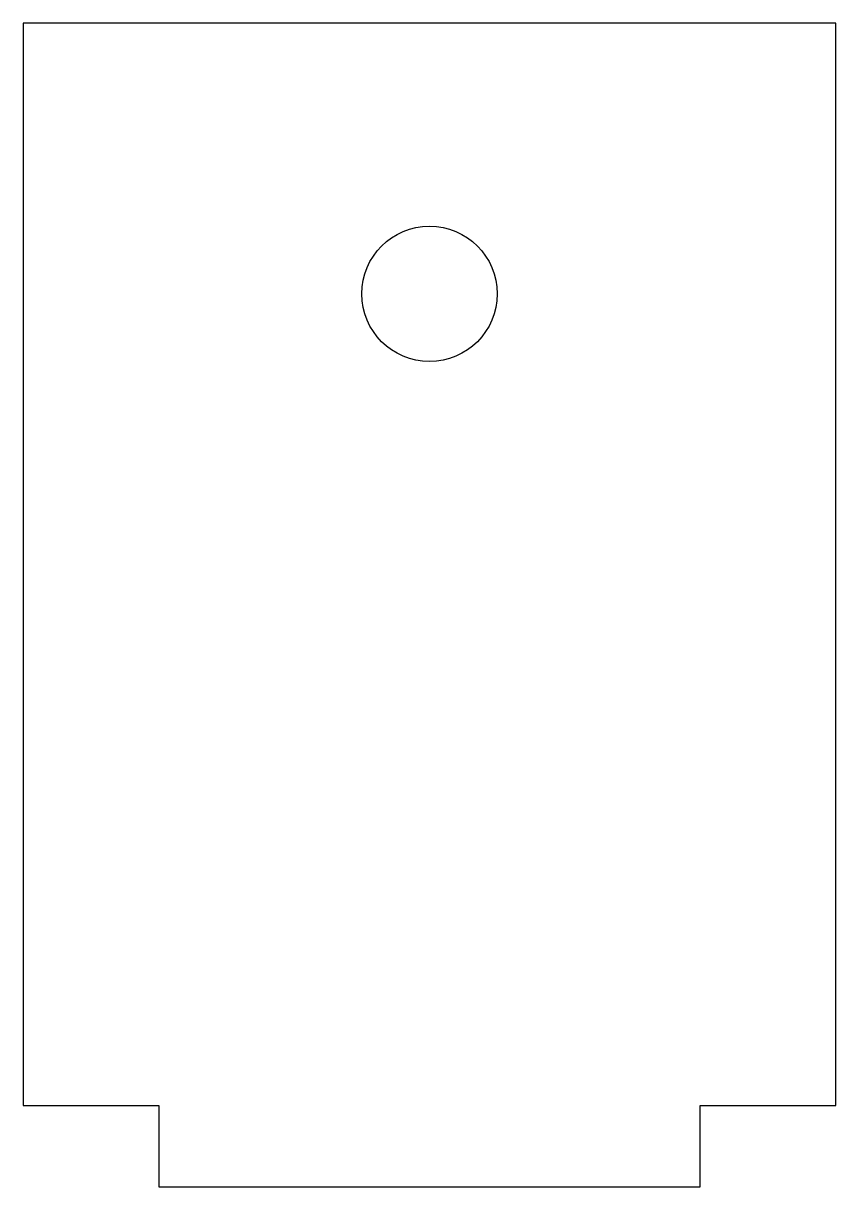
# Model space of a CAD drawing. Header units: millimetres. Extents: x -15 to 15, y -23 to 20.
import ezdxf

# ---------------------------------------------------------------- set-up
doc = ezdxf.new("R2010")
doc.units = ezdxf.units.MM

msp = doc.modelspace()

# ---------------------------------------------------------------- linework, layer by layer
at = {"color": 7, "linetype": 'Continuous', "lineweight": 25}
for p, q in [((15, 20), (-15, 20)), ((-15, 20), (-15, -20)), ((15, -20), (15, 20)), ((-15, -20), (-10, -20)), ((-10, -20), (-10, -23)), ((10, -20), (15, -20)), ((10, -23), (10, -20)), ((-10, -23), (10, -23))]:
    msp.add_line(p, q, dxfattribs=at)
msp.add_circle((0, 10), 2.5, dxfattribs=at)

doc.saveas('drawing.dxf')
